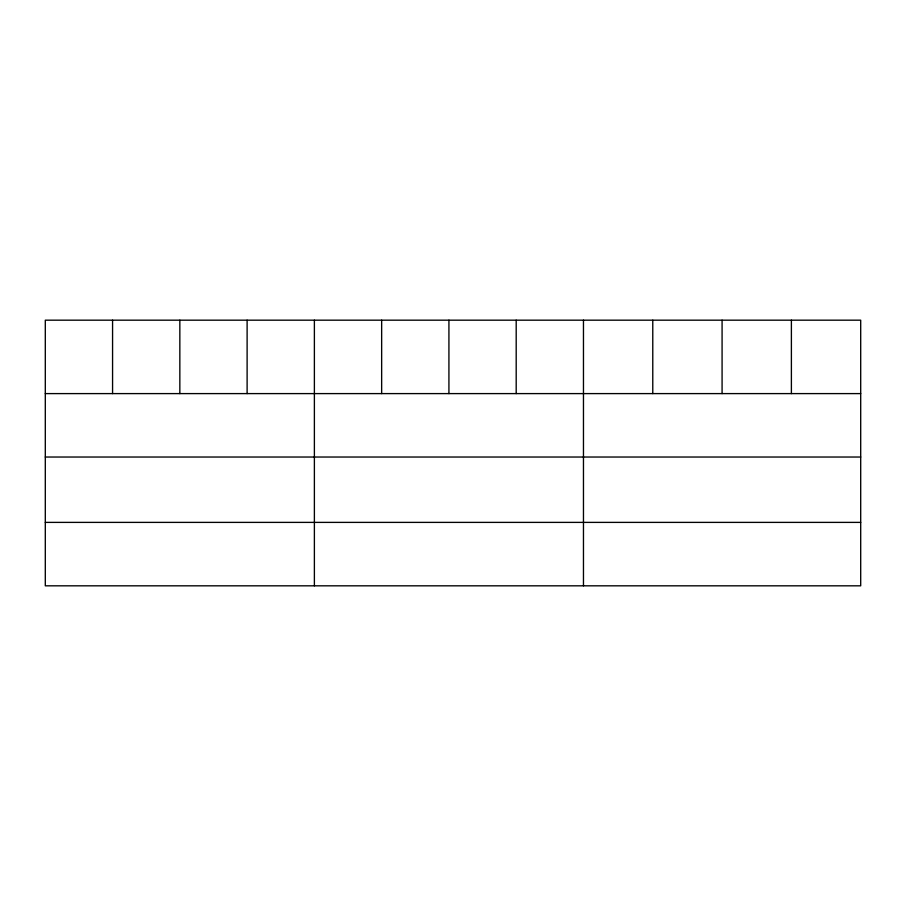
<?xml version="1.0" encoding="UTF-8"?>
<svg xmlns="http://www.w3.org/2000/svg" width="906" height="906" viewBox="0 0 906 906"><rect width="100%" height="100%" fill="white"/><g stroke="black" fill="none" stroke-linecap="round" stroke-linejoin="round"><path stroke-width="1.36" d="M860.7 457.032L860.7 320.18L45.3 320.18L45.3 585.82L860.7 585.82L860.7 457.032L45.3 457.032M45.3 393.6L860.7 393.6M45.3 522.388L860.7 522.388M791.391 320.18L791.391 393.6M722.082 320.18L722.082 393.6M652.773 320.18L652.773 393.6M583.464 320.18L583.464 585.82M516.194 320.18L516.194 393.6M448.923 320.18L448.923 393.6M381.653 320.18L381.653 393.6M314.382 320.18L314.382 585.82M247.112 320.18L247.112 393.6M179.841 320.18L179.841 393.6M112.571 320.18L112.571 393.6"/></g></svg>
